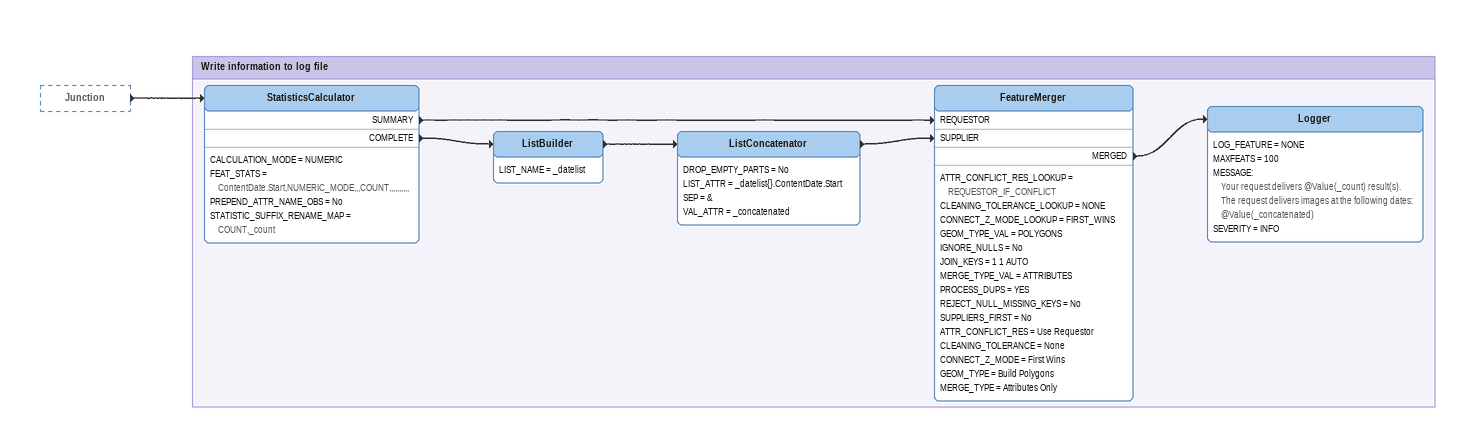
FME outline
Junction [outside]
    -> StatisticsCalculator

Bookmark: Write information to log file
StatisticsCalculator
    CALCULATION_MODE = NUMERIC
    FEAT_STATS = ContentDate.Start,NUMERIC_MODE,,,COUNT,,,,,,,,,,
    PREPEND_ATTR_NAME_OBS = No
    STATISTIC_SUFFIX_RENAME_MAP = COUNT,_count
    SUMMARY -> FeatureMerger [REQUESTOR]
    COMPLETE -> ListBuilder
ListBuilder
    LIST_NAME = _datelist
    -> ListConcatenator
ListConcatenator
    DROP_EMPTY_PARTS = No
    LIST_ATTR = _datelist{}.ContentDate.Start
    SEP = &
    VAL_ATTR = _concatenated
    -> FeatureMerger [SUPPLIER]
FeatureMerger
    ATTR_CONFLICT_RES_LOOKUP = REQUESTOR_IF_CONFLICT
    CLEANING_TOLERANCE_LOOKUP = NONE
    CONNECT_Z_MODE_LOOKUP = FIRST_WINS
    GEOM_TYPE_VAL = POLYGONS
    IGNORE_NULLS = No
    JOIN_KEYS = 1 1 AUTO
    MERGE_TYPE_VAL = ATTRIBUTES
    PROCESS_DUPS = YES
    REJECT_NULL_MISSING_KEYS = No
    SUPPLIERS_FIRST = No
    ATTR_CONFLICT_RES = Use Requestor
    CLEANING_TOLERANCE = None
    CONNECT_Z_MODE = First Wins
    GEOM_TYPE = Build Polygons
    MERGE_TYPE = Attributes Only
    MERGED -> Logger
Logger
    LOG_FEATURE = NONE
    MAXFEATS = 100
    MESSAGE:
      Your request delivers @Value(_count) result(s).
      The request delivers images at the following dates: @Value(_concatenated)
    SEVERITY = INFO
